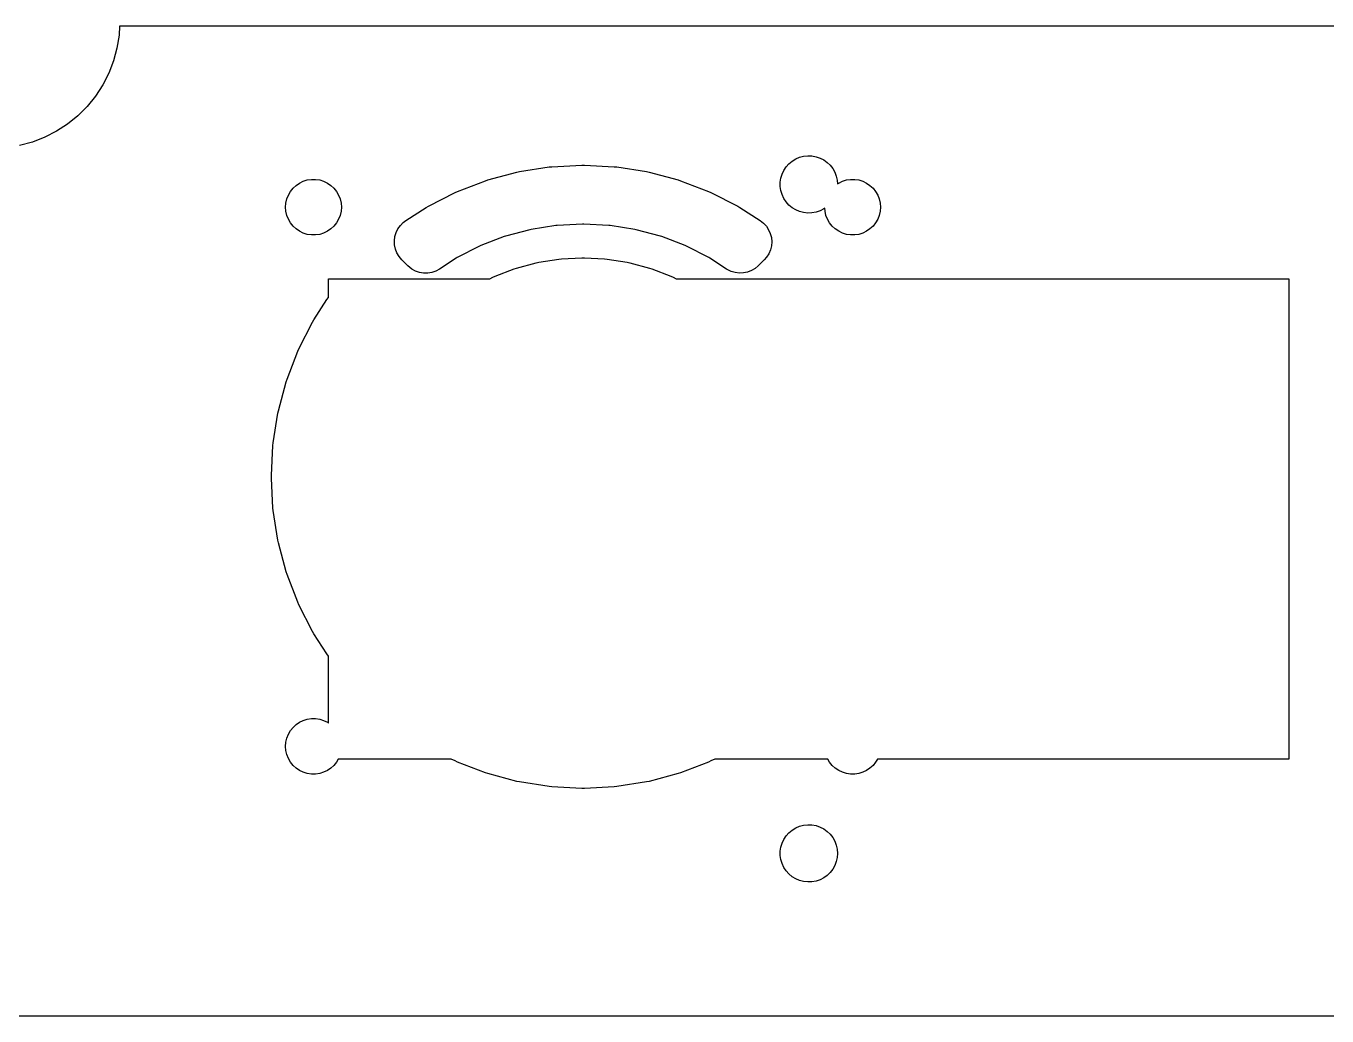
# Model space of a CAD drawing. Header units: metres. Extents: x 0 to 299, y 0 to 59.
# Drawn here: x 76.9 to 154.2, y 0 to 58.8 of the extents above; entities that cross this region are included whole.
import ezdxf

# ---------------------------------------------------------------- set-up
doc = ezdxf.new("R2010")
doc.units = ezdxf.units.M

msp = doc.modelspace()

# ---------------------------------------------------------------- linework, layer by layer
for p, q in [((82.4869, 58.75), (82.4589, 58.216)), ((156.413, 58.75), (82.4869, 58.75)), ((82.4589, 58.216), (82.3361, 57.4407)), ((82.3361, 57.4407), (82.1329, 56.6824)), ((82.1329, 56.6824), (81.8516, 55.9495)), ((81.8516, 55.9495), (81.4952, 55.25)), ((81.4952, 55.25), (81.0676, 54.5916)), ((81.0676, 54.5916), (80.5736, 53.9815)), ((80.0185, 53.4264), (79.4084, 52.9324)), ((80.5736, 53.9815), (80.0185, 53.4264)), ((79.4084, 52.9324), (78.75, 52.5048)), ((77.3176, 51.8671), (76.5593, 51.6639)), ((78.0505, 52.1484), (77.3176, 51.8671)), ((78.75, 52.5048), (78.0505, 52.1484)), ((122.851, 50.9589), (123.091, 51.0217)), ((123.091, 51.0217), (123.338, 51.0489)), ((123.338, 51.0489), (123.586, 51.0398)), ((123.586, 51.0398), (123.83, 50.9947)), ((123.83, 50.9947), (124.065, 50.9146)), ((106.231, 50.108), (107.989, 50.3864)), ((107.989, 50.3864), (108.145, 50.4028)), ((108.145, 50.4028), (109.921, 50.4959)), ((109.921, 50.4959), (110.079, 50.4959)), ((110.079, 50.4959), (111.855, 50.4028)), ((111.855, 50.4028), (112.011, 50.3864)), ((112.011, 50.3864), (113.769, 50.108)), ((121.918, 50.182), (122.054, 50.389)), ((122.054, 50.389), (122.22, 50.5738)), ((122.22, 50.5738), (122.411, 50.7326)), ((122.411, 50.7326), (122.623, 50.8619)), ((122.623, 50.8619), (122.851, 50.9589)), ((124.065, 50.9146), (124.286, 50.8011)), ((124.286, 50.8011), (124.487, 50.6567)), ((124.487, 50.6567), (124.666, 50.4844)), ((124.666, 50.4844), (124.818, 50.288)), ((124.818, 50.288), (124.939, 50.0716)), ((92.9684, 49.2936), (93.1727, 49.4329)), ((93.1727, 49.4329), (93.3955, 49.5402)), ((93.3955, 49.5402), (93.6318, 49.6131)), ((93.6318, 49.6131), (93.8764, 49.65)), ((93.8764, 49.65), (94.1237, 49.65)), ((94.1237, 49.65), (94.3682, 49.6131)), ((94.3682, 49.6131), (94.6045, 49.5402)), ((94.6045, 49.5402), (94.8273, 49.4329)), ((94.8273, 49.4329), (95.0316, 49.2936)), ((102.549, 48.9288), (104.21, 49.5664)), ((104.21, 49.5664), (104.359, 49.6149)), ((104.359, 49.6149), (106.078, 50.0754)), ((106.078, 50.0754), (106.231, 50.108)), ((113.769, 50.108), (113.922, 50.0754)), ((113.922, 50.0754), (115.641, 49.6149)), ((115.641, 49.6149), (115.79, 49.5664)), ((115.79, 49.5664), (117.451, 48.9288)), ((121.705, 49.4741), (121.741, 49.7196)), ((121.705, 49.2259), (121.705, 49.4741)), ((121.741, 49.7196), (121.812, 49.9573)), ((121.812, 49.9573), (121.918, 50.182)), ((124.939, 50.0716), (125.028, 49.8398)), ((125.028, 49.8398), (125.082, 49.5975)), ((125.082, 49.5975), (125.098, 49.3818)), ((125.098, 49.3818), (125.173, 49.4329)), ((125.173, 49.4329), (125.395, 49.5402)), ((125.395, 49.5402), (125.632, 49.6131)), ((125.632, 49.6131), (125.876, 49.65)), ((125.876, 49.65), (126.124, 49.65)), ((126.124, 49.65), (126.368, 49.6131)), ((126.368, 49.6131), (126.604, 49.5402)), ((126.604, 49.5402), (126.827, 49.4329)), ((126.827, 49.4329), (127.032, 49.2936)), ((92.4189, 48.4877), (92.5092, 48.7179)), ((92.5092, 48.7179), (92.6329, 48.9321)), ((92.6329, 48.9321), (92.7871, 49.1254)), ((92.7871, 49.1254), (92.9684, 49.2936)), ((95.0316, 49.2936), (95.2129, 49.1254)), ((95.2129, 49.1254), (95.3671, 48.9321)), ((95.3671, 48.9321), (95.4908, 48.7179)), ((95.4908, 48.7179), (95.5811, 48.4877)), ((100.82, 48.0571), (102.405, 48.8649)), ((102.405, 48.8649), (102.549, 48.9288)), ((117.451, 48.9288), (117.595, 48.8649)), ((117.595, 48.8649), (119.18, 48.0571)), ((121.741, 48.9804), (121.705, 49.2259)), ((121.812, 48.7427), (121.741, 48.9804)), ((121.918, 48.518), (121.812, 48.7427)), ((127.032, 49.2936), (127.213, 49.1254)), ((127.213, 49.1254), (127.367, 48.9321)), ((127.367, 48.9321), (127.491, 48.7179)), ((127.491, 48.7179), (127.581, 48.4877)), ((92.3454, 48), (92.3639, 48.2466)), ((92.3639, 47.7534), (92.3454, 48)), ((92.3639, 48.2466), (92.4189, 48.4877)), ((95.5811, 48.4877), (95.6362, 48.2466)), ((95.6362, 48.2466), (95.6546, 48)), ((95.6546, 48), (95.6362, 47.7534)), ((99.4842, 47.1995), (100.684, 47.9786)), ((100.684, 47.9786), (100.82, 48.0571)), ((119.18, 48.0571), (119.316, 47.9786)), ((119.316, 47.9786), (120.516, 47.1995)), ((122.054, 48.311), (121.918, 48.518)), ((122.22, 48.1262), (122.054, 48.311)), ((122.411, 47.9674), (122.22, 48.1262)), ((122.623, 47.8381), (122.411, 47.9674)), ((124.286, 47.8989), (124.065, 47.7854)), ((124.35, 47.9446), (124.286, 47.8989)), ((124.364, 47.7534), (124.35, 47.9446)), ((127.581, 48.4877), (127.636, 48.2466)), ((127.636, 48.2466), (127.655, 48)), ((127.655, 48), (127.636, 47.7534)), ((92.4189, 47.5123), (92.3639, 47.7534)), ((92.5092, 47.2821), (92.4189, 47.5123)), ((92.6329, 47.0679), (92.5092, 47.2821)), ((95.4908, 47.2821), (95.3671, 47.0679)), ((95.5811, 47.5123), (95.4908, 47.2821)), ((95.6362, 47.7534), (95.5811, 47.5123)), ((99.3317, 47.0861), (99.4842, 47.1995)), ((120.516, 47.1995), (120.712, 47.0478)), ((122.851, 47.741), (122.623, 47.8381)), ((123.091, 47.6783), (122.851, 47.741)), ((123.338, 47.6511), (123.091, 47.6783)), ((123.586, 47.6602), (123.338, 47.6511)), ((123.83, 47.7053), (123.586, 47.6602)), ((124.065, 47.7854), (123.83, 47.7053)), ((124.419, 47.5123), (124.364, 47.7534)), ((124.509, 47.2821), (124.419, 47.5123)), ((124.633, 47.0679), (124.509, 47.2821)), ((127.491, 47.2821), (127.367, 47.0679)), ((127.581, 47.5123), (127.491, 47.2821)), ((127.636, 47.7534), (127.581, 47.5123)), ((92.7871, 46.8746), (92.6329, 47.0679)), ((92.9684, 46.7064), (92.7871, 46.8746)), ((93.1727, 46.567), (92.9684, 46.7064)), ((93.3955, 46.4597), (93.1727, 46.567)), ((93.6318, 46.3869), (93.3955, 46.4597)), ((93.8764, 46.35), (93.6318, 46.3869)), ((94.1237, 46.35), (93.8764, 46.35)), ((94.3682, 46.3869), (94.1237, 46.35)), ((94.6045, 46.4597), (94.3682, 46.3869)), ((94.8273, 46.567), (94.6045, 46.4597)), ((95.0316, 46.7064), (94.8273, 46.567)), ((95.2129, 46.8746), (95.0316, 46.7064)), ((95.3671, 47.0679), (95.2129, 46.8746)), ((98.8331, 46.2493), (98.9038, 46.4867)), ((98.9038, 46.4867), (99.0126, 46.7093)), ((99.0126, 46.7093), (99.1566, 46.9109)), ((99.1566, 46.9109), (99.3317, 47.0861)), ((106.843, 46.662), (105.403, 46.2761)), ((106.92, 46.6784), (106.843, 46.662)), ((108.393, 46.9117), (106.92, 46.6784)), ((108.471, 46.9199), (108.393, 46.9117)), ((109.961, 46.9979), (108.471, 46.9199)), ((110.039, 46.9979), (109.961, 46.9979)), ((111.529, 46.9199), (110.039, 46.9979)), ((111.607, 46.9117), (111.529, 46.9199)), ((113.08, 46.6784), (111.607, 46.9117)), ((113.157, 46.662), (113.08, 46.6784)), ((114.597, 46.2761), (113.157, 46.662)), ((120.712, 47.0478), (120.88, 46.866)), ((120.88, 46.866), (121.016, 46.659)), ((121.016, 46.659), (121.116, 46.4324)), ((121.116, 46.4324), (121.178, 46.1924)), ((124.787, 46.8746), (124.633, 47.0679)), ((124.968, 46.7064), (124.787, 46.8746)), ((125.173, 46.567), (124.968, 46.7064)), ((125.395, 46.4597), (125.173, 46.567)), ((125.632, 46.3869), (125.395, 46.4597)), ((125.876, 46.35), (125.632, 46.3869)), ((126.124, 46.35), (125.876, 46.35)), ((126.368, 46.3869), (126.124, 46.35)), ((126.604, 46.4597), (126.368, 46.3869)), ((126.827, 46.567), (126.604, 46.4597)), ((127.032, 46.7064), (126.827, 46.567)), ((127.213, 46.8746), (127.032, 46.7064)), ((127.367, 47.0679), (127.213, 46.8746)), ((98.8025, 46.0034), (98.8331, 46.2493)), ((98.8127, 45.7559), (98.8025, 46.0034)), ((98.8635, 45.5134), (98.8127, 45.7559)), ((103.864, 45.6853), (102.535, 45.0082)), ((103.936, 45.7173), (103.864, 45.6853)), ((105.328, 46.2517), (103.936, 45.7173)), ((105.403, 46.2761), (105.328, 46.2517)), ((114.672, 46.2517), (114.597, 46.2761)), ((116.064, 45.7173), (114.672, 46.2517)), ((116.136, 45.6853), (116.064, 45.7173)), ((117.465, 45.0082), (116.136, 45.6853)), ((121.179, 45.6986), (121.119, 45.4583)), ((121.178, 46.1924), (121.199, 45.9456)), ((121.199, 45.9456), (121.179, 45.6986)), ((98.9536, 45.2827), (98.8635, 45.5134)), ((99.0804, 45.0698), (98.9536, 45.2827)), ((99.2405, 44.8808), (99.0804, 45.0698)), ((99.5985, 44.5228), (99.2405, 44.8808)), ((102.467, 44.969), (101.476, 44.3255)), ((102.535, 45.0082), (102.467, 44.969)), ((107.375, 44.7282), (108.564, 44.9165)), ((108.564, 44.9165), (108.72, 44.9329)), ((108.72, 44.9329), (109.921, 44.9959)), ((109.921, 44.9959), (110.079, 44.9959)), ((110.079, 44.9959), (111.28, 44.9329)), ((111.28, 44.9329), (111.436, 44.9165)), ((111.436, 44.9165), (112.625, 44.7282)), ((117.533, 44.969), (117.465, 45.0082)), ((118.524, 44.3255), (117.533, 44.969)), ((120.759, 44.8808), (120.401, 44.5228)), ((120.885, 45.0234), (120.759, 44.8808)), ((121.02, 45.2312), (120.885, 45.0234)), ((121.119, 45.4583), (121.02, 45.2312)), ((99.8353, 44.33), (99.5985, 44.5228)), ((100.053, 44.2115), (99.8353, 44.33)), ((100.287, 44.1304), (100.053, 44.2115)), ((100.531, 44.0889), (100.287, 44.1304)), ((100.779, 44.0883), (100.531, 44.0889)), ((101.023, 44.1284), (100.779, 44.0883)), ((101.258, 44.2081), (101.023, 44.1284)), ((101.476, 44.3255), (101.258, 44.2081)), ((104.786, 43.9042), (105.909, 44.3356)), ((105.909, 44.3356), (106.059, 44.3841)), ((106.059, 44.3841), (107.221, 44.6955)), ((107.221, 44.6955), (107.375, 44.7282)), ((112.625, 44.7282), (112.779, 44.6955)), ((112.779, 44.6955), (113.941, 44.3841)), ((113.941, 44.3841), (114.091, 44.3356)), ((114.091, 44.3356), (115.214, 43.9042)), ((118.796, 44.1861), (118.524, 44.3255)), ((119.033, 44.1154), (118.796, 44.1861)), ((119.279, 44.0847), (119.033, 44.1154)), ((119.526, 44.095), (119.279, 44.0847)), ((119.769, 44.1458), (119.526, 44.095)), ((120, 44.2359), (119.769, 44.1458)), ((120.212, 44.3627), (120, 44.2359)), ((120.401, 44.5228), (120.212, 44.3627)), ((94.9, 42.6443), (94.9, 43.75)), ((94.9, 43.75), (104.465, 43.75)), ((104.465, 43.75), (104.642, 43.8403)), ((104.642, 43.8403), (104.786, 43.9042)), ((115.214, 43.9042), (115.358, 43.8403)), ((115.358, 43.8403), (115.535, 43.75)), ((115.535, 43.75), (151.9, 43.75)), ((151.9, 43.75), (151.9, 15.25)), ((94.0214, 41.3159), (94.8005, 42.5158)), ((94.8005, 42.5158), (94.9, 42.6443)), ((93.1351, 39.5947), (93.9429, 41.18)), ((93.9429, 41.18), (94.0214, 41.3159)), ((92.4336, 37.7902), (93.0712, 39.4512)), ((93.0712, 39.4512), (93.1351, 39.5947)), ((91.9246, 35.9223), (92.3851, 37.6409)), ((92.3851, 37.6409), (92.4336, 37.7902)), ((91.6136, 34.0113), (91.892, 35.7687)), ((91.892, 35.7687), (91.9246, 35.9223)), ((91.5972, 33.8552), (91.6136, 34.0113)), ((91.5041, 32.0785), (91.5972, 33.8552)), ((91.5041, 31.9215), (91.5041, 32.0785)), ((91.5972, 30.1448), (91.5041, 31.9215)), ((91.6136, 29.9887), (91.5972, 30.1448)), ((91.892, 28.2313), (91.6136, 29.9887)), ((91.9246, 28.0777), (91.892, 28.2313)), ((92.3851, 26.3591), (91.9246, 28.0777)), ((92.4336, 26.2098), (92.3851, 26.3591)), ((93.0712, 24.5488), (92.4336, 26.2098)), ((93.1351, 24.4053), (93.0712, 24.5488)), ((93.9429, 22.82), (93.1351, 24.4053)), ((94.0214, 22.6841), (93.9429, 22.82)), ((94.8005, 21.4842), (94.0214, 22.6841)), ((94.9, 21.3504), (94.8005, 21.4842)), ((94.9, 17.3834), (94.9, 21.3504)), ((92.6329, 16.9321), (92.7871, 17.1254)), ((92.7871, 17.1254), (92.9684, 17.2936)), ((92.9684, 17.2936), (93.1727, 17.433)), ((93.1727, 17.433), (93.3955, 17.5403)), ((93.3955, 17.5403), (93.6318, 17.6131)), ((93.6318, 17.6131), (93.8764, 17.65)), ((93.8764, 17.65), (94.1237, 17.65)), ((94.1237, 17.65), (94.3682, 17.6131)), ((94.3682, 17.6131), (94.6045, 17.5403)), ((94.6045, 17.5403), (94.8273, 17.433)), ((94.8273, 17.433), (94.9, 17.3834)), ((92.3454, 16), (92.3639, 16.2466)), ((92.3639, 16.2466), (92.4189, 16.4877)), ((92.4189, 16.4877), (92.5092, 16.7179)), ((92.5092, 16.7179), (92.6329, 16.9321)), ((92.3639, 15.7534), (92.3454, 16)), ((92.4189, 15.5123), (92.3639, 15.7534)), ((92.5092, 15.2821), (92.4189, 15.5123)), ((92.6329, 15.0679), (92.5092, 15.2821)), ((92.7871, 14.8746), (92.6329, 15.0679)), ((92.9684, 14.7064), (92.7871, 14.8746)), ((93.1727, 14.5671), (92.9684, 14.7064)), ((95.0316, 14.7064), (94.8273, 14.5671)), ((95.2129, 14.8746), (95.0316, 14.7064)), ((95.3671, 15.0679), (95.2129, 14.8746)), ((95.4722, 15.25), (95.3671, 15.0679)), ((102.18, 15.25), (95.4722, 15.25)), ((102.405, 15.1351), (102.18, 15.25)), ((102.549, 15.0712), (102.405, 15.1351)), ((104.21, 14.4336), (102.549, 15.0712)), ((117.451, 15.0712), (115.79, 14.4336)), ((117.595, 15.1351), (117.451, 15.0712)), ((117.82, 15.25), (117.595, 15.1351)), ((124.528, 15.25), (117.82, 15.25)), ((124.633, 15.0679), (124.528, 15.25)), ((124.787, 14.8746), (124.633, 15.0679)), ((124.968, 14.7064), (124.787, 14.8746)), ((125.173, 14.5671), (124.968, 14.7064)), ((127.032, 14.7064), (126.827, 14.5671)), ((127.213, 14.8746), (127.032, 14.7064)), ((127.367, 15.0679), (127.213, 14.8746)), ((127.472, 15.25), (127.367, 15.0679)), ((151.9, 15.25), (127.472, 15.25)), ((93.3955, 14.4598), (93.1727, 14.5671)), ((93.6318, 14.3869), (93.3955, 14.4598)), ((93.8764, 14.35), (93.6318, 14.3869)), ((94.1237, 14.35), (93.8764, 14.35)), ((94.3682, 14.3869), (94.1237, 14.35)), ((94.6045, 14.4598), (94.3682, 14.3869)), ((94.8273, 14.5671), (94.6045, 14.4598)), ((104.359, 14.3851), (104.21, 14.4336)), ((106.078, 13.9246), (104.359, 14.3851)), ((106.231, 13.892), (106.078, 13.9246)), ((113.922, 13.9246), (113.769, 13.892)), ((115.641, 14.3851), (113.922, 13.9246)), ((115.79, 14.4336), (115.641, 14.3851)), ((125.395, 14.4598), (125.173, 14.5671)), ((125.632, 14.3869), (125.395, 14.4598)), ((125.876, 14.35), (125.632, 14.3869)), ((126.124, 14.35), (125.876, 14.35)), ((126.368, 14.3869), (126.124, 14.35)), ((126.604, 14.4598), (126.368, 14.3869)), ((126.827, 14.5671), (126.604, 14.4598)), ((107.989, 13.6136), (106.231, 13.892)), ((108.145, 13.5972), (107.989, 13.6136)), ((109.921, 13.5041), (108.145, 13.5972)), ((110.079, 13.5041), (109.921, 13.5041)), ((111.855, 13.5972), (110.079, 13.5041)), ((112.011, 13.6136), (111.855, 13.5972)), ((113.769, 13.892), (112.011, 13.6136)), ((122.054, 10.689), (122.22, 10.8738)), ((122.22, 10.8738), (122.411, 11.0326)), ((122.411, 11.0326), (122.623, 11.1619)), ((122.623, 11.1619), (122.851, 11.2589)), ((122.851, 11.2589), (123.091, 11.3217)), ((123.091, 11.3217), (123.338, 11.3489)), ((123.338, 11.3489), (123.586, 11.3398)), ((123.586, 11.3398), (123.83, 11.2947)), ((123.83, 11.2947), (124.065, 11.2146)), ((124.065, 11.2146), (124.286, 11.1011)), ((124.286, 11.1011), (124.487, 10.9567)), ((124.487, 10.9567), (124.666, 10.7844)), ((121.741, 10.0196), (121.812, 10.2573)), ((121.812, 10.2573), (121.918, 10.482)), ((121.918, 10.482), (122.054, 10.689)), ((124.666, 10.7844), (124.818, 10.588)), ((124.818, 10.588), (124.939, 10.3716)), ((124.939, 10.3716), (125.028, 10.1398)), ((125.028, 10.1398), (125.082, 9.89751)), ((121.705, 9.77408), (121.741, 10.0196)), ((121.705, 9.52589), (121.705, 9.77408)), ((121.741, 9.28036), (121.705, 9.52589)), ((121.812, 9.04269), (121.741, 9.28036)), ((125.082, 9.40247), (125.028, 9.16022)), ((125.082, 9.89751), (125.1, 9.64999)), ((125.1, 9.64999), (125.082, 9.40247)), ((121.918, 8.81798), (121.812, 9.04269)), ((122.054, 8.61099), (121.918, 8.81798)), ((122.22, 8.42616), (122.054, 8.61099)), ((124.666, 8.51555), (124.487, 8.34329)), ((124.818, 8.71199), (124.666, 8.51555)), ((124.939, 8.92842), (124.818, 8.71199)), ((125.028, 9.16022), (124.939, 8.92842)), ((122.411, 8.2674), (122.22, 8.42616)), ((122.623, 8.13811), (122.411, 8.2674)), ((122.851, 8.04105), (122.623, 8.13811)), ((123.091, 7.97827), (122.851, 8.04105)), ((123.338, 7.95113), (123.091, 7.97827)), ((123.586, 7.96019), (123.338, 7.95113)), ((123.83, 8.00526), (123.586, 7.96019)), ((124.065, 8.0854), (123.83, 8.00526)), ((124.286, 8.19888), (124.065, 8.0854)), ((124.487, 8.34329), (124.286, 8.19888)), ((0, 0), (298.65, 0))]:
    msp.add_line(p, q)

doc.saveas('drawing.dxf')
